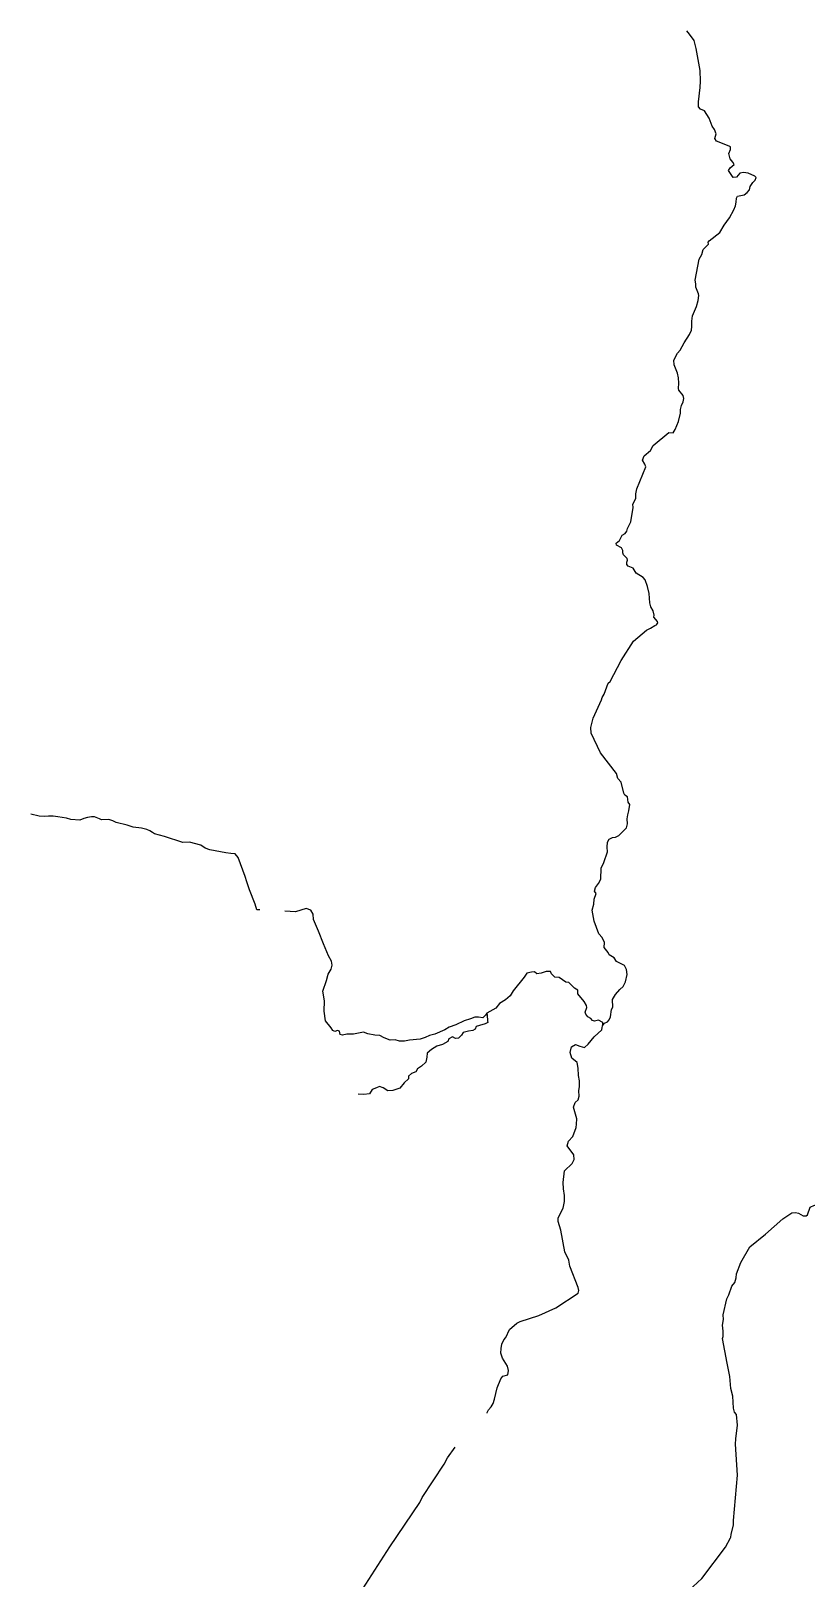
# Model space of a CAD drawing. Extents: x 708293 to 716990, y 4902010 to 4917550.
# Drawn here: x 714005 to 714744, y 4913308 to 4914784 of the extents above; entities that cross this region are included whole.
import ezdxf

# ---------------------------------------------------------------- set-up
doc = ezdxf.new("R2010")
doc.units = 0
for name, color, linetype in [('creek', 7, 'Continuous'), ('river-fill', 7, 'Continuous'), ('river_lake_canal', 7, 'Continuous')]:
    doc.layers.add(name, color=color, linetype=linetype)

msp = doc.modelspace()

# ---------------------------------------------------------------- linework, layer by layer
at = {"layer": 'creek'}
for points in [[(714550.4, 4913834.8), (714552, 4913837.3), (714555.1, 4913838.6), (714556.7, 4913840.6), (714557.9, 4913843.4), (714558.7, 4913850.4), (714560.2, 4913852.6), (714559.8, 4913860), (714562.6, 4913864.8), (714566.7, 4913869.5), (714570, 4913872.3), (714572.3, 4913876.6), (714573.7, 4913883.8), (714573.2, 4913888.4), (714571.2, 4913892.3), (714563.5, 4913896.3), (714561.5, 4913899.6), (714556.5, 4913902.4), (714555.8, 4913904.8), (714551.8, 4913909.6), (714552, 4913914.3), (714550, 4913919), (714546.7, 4913922.5), (714542.3, 4913934.6), (714540.5, 4913945.2), (714541.9, 4913951), (714542.4, 4913955.6), (714544.3, 4913961), (714542.7, 4913963.2), (714543.5, 4913966.8), (714546.3, 4913970.6), (714548.7, 4913974.8), (714549.1, 4913985.2), (714551.5, 4913990.8), (714555, 4914000.8), (714554.7, 4914005.2), (714555.1, 4914010.2), (714556.7, 4914012.9), (714559.7, 4914014.5), (714562.6, 4914014.9), (714565.7, 4914016.3), (714573.1, 4914023.6), (714574.2, 4914027.7), (714573.7, 4914032.4), (714574.3, 4914036.1), (714575.5, 4914040), (714576.3, 4914045.9), (714574.7, 4914048.4), (714574, 4914053.2), (714571.5, 4914054.9), (714570.5, 4914056.7), (714568, 4914067.4), (714565, 4914070.7), (714563.5, 4914075.6), (714548.2, 4914095.5), (714539.4, 4914114), (714539, 4914119.4), (714541.3, 4914128.6), (714549.3, 4914146.1), (714549.8, 4914148.2), (714551.8, 4914151.3), (714555.8, 4914162), (714557.6, 4914163.6), (714568.2, 4914183.5), (714579.8, 4914201.8), (714592.3, 4914212.6), (714595.9, 4914214.2), (714600.2, 4914217), (714601.9, 4914217.4), (714603.1, 4914219.6), (714602.6, 4914220.6), (714599.3, 4914225), (714599.5, 4914226.8), (714598.7, 4914231), (714596.4, 4914234.8), (714595.5, 4914238.5), (714594.7, 4914247.3), (714593.2, 4914254.2), (714590.8, 4914260.6), (714589, 4914262.7), (714582.3, 4914266.8), (714579.4, 4914271.5), (714574.7, 4914273.6), (714573.6, 4914275.2), (714573.5, 4914277.3), (714574.1, 4914279.3), (714573.9, 4914280.8), (714570.2, 4914284.3), (714569.5, 4914286.4), (714569.5, 4914288.6), (714568.3, 4914291.1), (714563.6, 4914293.6), (714563.3, 4914295.6), (714566.6, 4914298.1), (714569.1, 4914303), (714571.9, 4914304.6), (714573.6, 4914307), (714574.2, 4914309.6), (714577.3, 4914315.9), (714579.5, 4914329.4), (714579.1, 4914332.6), (714582, 4914338.1), (714582.2, 4914342.6), (714582.9, 4914347.4), (714591.5, 4914368.5), (714590.6, 4914370.9), (714588.3, 4914374.8), (714590, 4914378.8), (714596.1, 4914384.1), (714598.7, 4914388.8), (714613.4, 4914401.2), (714617.7, 4914400.8), (714619.6, 4914404.1), (714622.7, 4914411.5), (714624.5, 4914419.5), (714624.5, 4914423), (714625.5, 4914427), (714627.2, 4914430.3), (714627.7, 4914433.5), (714627.1, 4914436.3), (714623, 4914441.4), (714622.6, 4914443.1), (714623.1, 4914448.3), (714622.8, 4914453.3), (714621.9, 4914457.8), (714618.5, 4914465.6), (714618.3, 4914470.2), (714621.8, 4914476.7), (714624.4, 4914479.6), (714628.1, 4914486.7), (714633.1, 4914494.6), (714635.1, 4914498.9), (714635.5, 4914502.3), (714635.3, 4914507.5), (714636.1, 4914512.6), (714639.9, 4914521.3), (714641.6, 4914527.1), (714642.2, 4914531.9), (714641.8, 4914533.4), (714639.2, 4914539.9), (714639.4, 4914543.1), (714638.6, 4914546.4), (714642.6, 4914566.5), (714645, 4914571.2), (714646.2, 4914575.7), (714651.3, 4914581), (714651.1, 4914582.8), (714652.1, 4914584.2), (714662.1, 4914591.9), (714666.3, 4914599.1), (714671.4, 4914606.1), (714675.6, 4914613.6), (714677.1, 4914617.5), (714677.8, 4914621), (714677.9, 4914624.9), (714679.1, 4914626.8), (714685.3, 4914627.9), (714688.3, 4914630.1), (714690.3, 4914632.9), (714691.1, 4914635.9), (714693.5, 4914639.8), (714695.9, 4914642.1), (714696.8, 4914644.5), (714695.5, 4914645.7), (714689.3, 4914648.6), (714684.6, 4914649.3), (714681.2, 4914648.8), (714677.9, 4914644.9), (714675, 4914644.7), (714670.4, 4914651.2), (714672.1, 4914653.9), (714675.7, 4914657), (714674.7, 4914659.3), (714671.9, 4914662.5), (714670.6, 4914667.6), (714672.3, 4914671.3), (714672.3, 4914673.7), (714671.1, 4914674.5), (714658.9, 4914679.2), (714657.5, 4914681.9), (714658.6, 4914686.3), (714657, 4914690.5), (714654.7, 4914693.7), (714652, 4914701.2), (714647.5, 4914708.1), (714643.7, 4914709.7), (714641.9, 4914712), (714641.9, 4914716.7), (714643.5, 4914730.6), (714643.7, 4914736.4), (714643.3, 4914746.7), (714639.5, 4914767.8), (714637.6, 4914775.2), (714633.3, 4914781.5), (714630.6, 4914784.4)], [(714550.4, 4913834.8), (714552, 4913837.3), (714555.1, 4913838.6), (714556.7, 4913840.6), (714557.9, 4913843.4), (714558.7, 4913850.4), (714560.2, 4913852.6), (714559.8, 4913860), (714562.6, 4913864.8), (714566.7, 4913869.5), (714570, 4913872.3), (714572.3, 4913876.6), (714573.7, 4913883.8), (714573.2, 4913888.4), (714571.2, 4913892.3), (714563.5, 4913896.3), (714561.5, 4913899.6), (714556.5, 4913902.4), (714555.8, 4913904.8), (714551.8, 4913909.6), (714552, 4913914.3), (714550, 4913919), (714546.7, 4913922.5), (714542.3, 4913934.6), (714540.5, 4913945.2), (714541.9, 4913951), (714542.4, 4913955.6), (714544.3, 4913961), (714542.7, 4913963.2), (714543.5, 4913966.8), (714546.3, 4913970.6), (714548.7, 4913974.8), (714549.1, 4913985.2), (714551.5, 4913990.8), (714555, 4914000.8), (714554.7, 4914005.2), (714555.1, 4914010.2), (714556.7, 4914012.9), (714559.7, 4914014.5), (714562.6, 4914014.9), (714565.7, 4914016.3), (714573.1, 4914023.6), (714574.2, 4914027.7), (714573.7, 4914032.4), (714574.3, 4914036.1), (714575.5, 4914040), (714576.3, 4914045.9), (714574.7, 4914048.4), (714574, 4914053.2), (714571.5, 4914054.9), (714570.5, 4914056.7), (714568, 4914067.4), (714565, 4914070.7), (714563.5, 4914075.6), (714548.2, 4914095.5), (714539.4, 4914114), (714539, 4914119.4), (714541.3, 4914128.6), (714549.3, 4914146.1), (714549.8, 4914148.2), (714551.8, 4914151.3), (714555.8, 4914162), (714557.6, 4914163.6), (714568.2, 4914183.5), (714579.8, 4914201.8), (714592.3, 4914212.6), (714595.9, 4914214.2), (714600.2, 4914217), (714601.9, 4914217.4), (714603.1, 4914219.6), (714602.6, 4914220.6), (714599.3, 4914225), (714599.5, 4914226.8), (714598.7, 4914231), (714596.4, 4914234.8), (714595.5, 4914238.5), (714594.7, 4914247.3), (714593.2, 4914254.2), (714590.8, 4914260.6), (714589, 4914262.7), (714582.3, 4914266.8), (714579.4, 4914271.5), (714574.7, 4914273.6), (714573.6, 4914275.2), (714573.5, 4914277.3), (714574.1, 4914279.3), (714573.9, 4914280.8), (714570.2, 4914284.3), (714569.5, 4914286.4), (714569.5, 4914288.6), (714568.3, 4914291.1), (714563.6, 4914293.6), (714563.3, 4914295.6), (714566.6, 4914298.1), (714569.1, 4914303), (714571.9, 4914304.6), (714573.6, 4914307), (714574.2, 4914309.6), (714577.3, 4914315.9), (714579.5, 4914329.4), (714579.1, 4914332.6), (714582, 4914338.1), (714582.2, 4914342.6), (714582.9, 4914347.4), (714591.5, 4914368.5), (714590.6, 4914370.9), (714588.3, 4914374.8), (714590, 4914378.8), (714596.1, 4914384.1), (714598.7, 4914388.8), (714613.4, 4914401.2), (714617.7, 4914400.8), (714619.6, 4914404.1), (714622.7, 4914411.5), (714624.5, 4914419.5), (714624.5, 4914423), (714625.5, 4914427), (714627.2, 4914430.3), (714627.7, 4914433.5), (714627.1, 4914436.3), (714623, 4914441.4), (714622.6, 4914443.1), (714623.1, 4914448.3), (714622.8, 4914453.3), (714621.9, 4914457.8), (714618.5, 4914465.6), (714618.3, 4914470.2), (714621.8, 4914476.7), (714624.4, 4914479.6), (714628.1, 4914486.7), (714633.1, 4914494.6), (714635.1, 4914498.9), (714635.5, 4914502.3), (714635.3, 4914507.5), (714636.1, 4914512.6), (714639.9, 4914521.3), (714641.6, 4914527.1), (714642.2, 4914531.9), (714641.8, 4914533.4), (714639.2, 4914539.9), (714639.4, 4914543.1), (714638.6, 4914546.4), (714642.6, 4914566.5), (714645, 4914571.2), (714646.2, 4914575.7), (714651.3, 4914581), (714651.1, 4914582.8), (714652.1, 4914584.2), (714662.1, 4914591.9), (714666.3, 4914599.1), (714671.4, 4914606.1), (714675.6, 4914613.6), (714677.1, 4914617.5), (714677.8, 4914621), (714677.9, 4914624.9), (714679.1, 4914626.8), (714685.3, 4914627.9), (714688.3, 4914630.1), (714690.3, 4914632.9), (714691.1, 4914635.9), (714693.5, 4914639.8), (714695.9, 4914642.1), (714696.8, 4914644.5), (714695.5, 4914645.7), (714689.3, 4914648.6), (714684.6, 4914649.3), (714681.2, 4914648.8), (714677.9, 4914644.9), (714675, 4914644.7), (714670.4, 4914651.2), (714672.1, 4914653.9), (714675.7, 4914657), (714674.7, 4914659.3), (714671.9, 4914662.5), (714670.6, 4914667.6), (714672.3, 4914671.3), (714672.3, 4914673.7), (714671.1, 4914674.5), (714658.9, 4914679.2), (714657.5, 4914681.9), (714658.6, 4914686.3), (714657, 4914690.5), (714654.7, 4914693.7), (714652, 4914701.2), (714647.5, 4914708.1), (714643.7, 4914709.7), (714641.9, 4914712), (714641.9, 4914716.7), (714643.5, 4914730.6), (714643.7, 4914736.4), (714643.3, 4914746.7), (714639.5, 4914767.8), (714637.6, 4914775.2), (714633.3, 4914781.5), (714630.6, 4914784.4)], [(714223.4, 4913945.6), (714220.6, 4913945.6), (714218.9, 4913950.8), (714213.5, 4913964.6), (714211, 4913972.1), (714209.4, 4913977.4), (714202.7, 4913995.5), (714199.8, 4913998.9), (714195.8, 4913999.2), (714190.9, 4913999.8), (714175.7, 4914002.8), (714171.4, 4914004.4), (714167.2, 4914007.2), (714156.3, 4914010), (714149.9, 4914009.7), (714132.4, 4914015.5), (714122.9, 4914018.1), (714120.9, 4914019.2), (714118.6, 4914020.9), (714115.5, 4914022.1), (714110.5, 4914023.5), (714102.6, 4914024.5), (714097, 4914026.3), (714086.3, 4914028.9), (714083.7, 4914030), (714083.1, 4914030.5), (714079.4, 4914031.8), (714072.3, 4914031.3), (714070.6, 4914032.3), (714065.6, 4914034.3), (714063, 4914034.2), (714059.1, 4914033.6), (714055.7, 4914032.8), (714051.8, 4914031.2), (714043.1, 4914031.6), (714039.1, 4914032.9), (714030.7, 4914034.4), (714026.3, 4914034.8), (714022, 4914034.9), (714017.9, 4914034.6), (714013.1, 4914035), (714005.1, 4914036.9)], [(714440.2, 4913465), (714440.4, 4913465.6), (714441.4, 4913468.3), (714444.1, 4913471.1), (714445.9, 4913474.4), (714447.3, 4913478.4), (714449.7, 4913489.1), (714453.3, 4913497.7), (714455.3, 4913500.3), (714460, 4913501.6), (714460.7, 4913505.6), (714459.5, 4913509.9), (714455, 4913517.6), (714453.4, 4913522.2), (714453.5, 4913526.8), (714454.2, 4913530.8), (714456.1, 4913535), (714457.9, 4913537.2), (714461.6, 4913544.9), (714468.7, 4913550.8), (714471.8, 4913552.4), (714489.4, 4913558.3), (714505.8, 4913565.6), (714527.2, 4913579.7), (714527.8, 4913582.1), (714526.9, 4913585), (714519, 4913605.5), (714518.2, 4913611), (714514.3, 4913619.1), (714510.6, 4913639.8), (714507.9, 4913648.1), (714508, 4913651.5), (714512.7, 4913660.8), (714514, 4913667), (714513.9, 4913672.9), (714512.9, 4913679.2), (714512.8, 4913685.3), (714513.9, 4913696.4), (714521.4, 4913703.2), (714523.3, 4913707.2), (714522.9, 4913711.6), (714516.6, 4913720.2), (714517.9, 4913724.8), (714521.9, 4913729.2), (714525.2, 4913737.7), (714525.3, 4913741), (714525.9, 4913746.1), (714522.7, 4913757), (714524.2, 4913761.6), (714527.1, 4913764.1), (714527.9, 4913767.6), (714527.8, 4913772.8), (714528.2, 4913777), (714528.2, 4913782.3), (714527.4, 4913787.3), (714527.1, 4913794.2), (714526, 4913799.7), (714521.1, 4913804), (714519.4, 4913809.4), (714520.6, 4913814.7), (714524.4, 4913816.8), (714528.5, 4913815.2), (714533, 4913814.1), (714536.6, 4913817.3), (714542.2, 4913824.1), (714549.7, 4913830.8), (714549.9, 4913833.1), (714550.6, 4913835.6), (714550.7, 4913838), (714546.3, 4913840.1), (714542.7, 4913839.3), (714540.7, 4913839.8), (714539, 4913841.7), (714536.3, 4913843.3), (714534.2, 4913845.8), (714533.6, 4913847.9), (714535.4, 4913852.2), (714535.1, 4913854.3), (714532.9, 4913857.9), (714526.6, 4913865.2), (714526.7, 4913868.8), (714523.5, 4913870.8), (714518, 4913876), (714515.4, 4913876.3), (714509, 4913880.8), (714504.7, 4913881.2), (714501.6, 4913884.3), (714500.7, 4913886.7), (714496.6, 4913886.5), (714491.6, 4913885), (714487.5, 4913884.4), (714485.5, 4913886.4), (714482.5, 4913886.1), (714478.1, 4913884.9), (714475.5, 4913881.3), (714465.1, 4913868.2), (714462.3, 4913863.5), (714457.7, 4913859.5), (714452.1, 4913856), (714448.5, 4913851.6), (714439.9, 4913846.8), (714438.8, 4913844.8), (714436, 4913842.4), (714432.1, 4913843.1), (714428.4, 4913843), (714424.3, 4913841.3), (714418.2, 4913839.6), (714410.3, 4913835.6), (714404, 4913833.6), (714399.9, 4913830.8), (714390.3, 4913826.9), (714385.1, 4913825.6), (714381.1, 4913823.6), (714376.2, 4913822), (714366.2, 4913821.2), (714361.5, 4913820), (714356.5, 4913820.2), (714352.6, 4913821.3), (714347.7, 4913821.2), (714342, 4913823.4), (714337.9, 4913825.6), (714333, 4913825.9), (714326.4, 4913827.2), (714322.2, 4913828.7), (714312.7, 4913826.9), (714306.4, 4913826.8), (714302.3, 4913825.7), (714300.2, 4913826.6), (714299.5, 4913829.6), (714297.5, 4913830.3), (714294.9, 4913829.2), (714293.1, 4913830.4), (714291.4, 4913832.8), (714286, 4913839.5), (714284.7, 4913848.6), (714285.1, 4913858.5), (714283.5, 4913868), (714287, 4913878), (714288.5, 4913884.1), (714291.5, 4913888.9), (714292.4, 4913892.7), (714291.8, 4913896.6), (714289, 4913901.6), (714284.1, 4913913), (714279.5, 4913925.2), (714274.5, 4913936.4), (714274.3, 4913941.3), (714272.1, 4913945.1), (714267.5, 4913946.9), (714257.5, 4913943.6), (714247.3, 4913944.1)], [(714440.2, 4913465), (714440.4, 4913465.6), (714441.4, 4913468.3), (714444.1, 4913471.1), (714445.9, 4913474.4), (714447.3, 4913478.4), (714449.7, 4913489.1), (714453.3, 4913497.7), (714455.3, 4913500.3), (714460, 4913501.6), (714460.7, 4913505.6), (714459.5, 4913509.9), (714455, 4913517.6), (714453.4, 4913522.2), (714453.5, 4913526.8), (714454.2, 4913530.8), (714456.1, 4913535), (714457.9, 4913537.2), (714461.6, 4913544.9), (714468.7, 4913550.8), (714471.8, 4913552.4), (714489.4, 4913558.3), (714505.8, 4913565.6), (714527.2, 4913579.7), (714527.8, 4913582.1), (714526.9, 4913585), (714519, 4913605.5), (714518.2, 4913611), (714514.3, 4913619.1), (714510.6, 4913639.8), (714507.9, 4913648.1), (714508, 4913651.5), (714512.7, 4913660.8), (714514, 4913667), (714513.9, 4913672.9), (714512.9, 4913679.2), (714512.8, 4913685.3), (714513.9, 4913696.4), (714521.4, 4913703.2), (714523.3, 4913707.2), (714522.9, 4913711.6), (714516.6, 4913720.2), (714517.9, 4913724.8), (714521.9, 4913729.2), (714525.2, 4913737.7), (714525.3, 4913741), (714525.9, 4913746.1), (714522.7, 4913757), (714524.2, 4913761.6), (714527.1, 4913764.1), (714527.9, 4913767.6), (714527.8, 4913772.8), (714528.2, 4913777), (714528.2, 4913782.3), (714527.4, 4913787.3), (714527.1, 4913794.2), (714526, 4913799.7), (714521.1, 4913804), (714519.4, 4913809.4), (714520.6, 4913814.7), (714524.4, 4913816.8), (714528.5, 4913815.2), (714533, 4913814.1), (714536.6, 4913817.3), (714542.2, 4913824.1), (714549.7, 4913830.8), (714549.9, 4913833.1), (714550.6, 4913835.6), (714550.7, 4913838), (714546.3, 4913840.1), (714542.7, 4913839.3), (714540.7, 4913839.8), (714539, 4913841.7), (714536.3, 4913843.3), (714534.2, 4913845.8), (714533.6, 4913847.9), (714535.4, 4913852.2), (714535.1, 4913854.3), (714532.9, 4913857.9), (714526.6, 4913865.2), (714526.7, 4913868.8), (714523.5, 4913870.8), (714518, 4913876), (714515.4, 4913876.3), (714509, 4913880.8), (714504.7, 4913881.2), (714501.6, 4913884.3), (714500.7, 4913886.7), (714496.6, 4913886.5), (714491.6, 4913885), (714487.5, 4913884.4), (714485.5, 4913886.4), (714482.5, 4913886.1), (714478.1, 4913884.9), (714475.5, 4913881.3), (714465.1, 4913868.2), (714462.3, 4913863.5), (714457.7, 4913859.5), (714452.1, 4913856), (714448.5, 4913851.6), (714439.9, 4913846.8), (714438.8, 4913844.8), (714436, 4913842.4), (714432.1, 4913843.1), (714428.4, 4913843), (714424.3, 4913841.3), (714418.2, 4913839.6), (714410.3, 4913835.6), (714404, 4913833.6), (714399.9, 4913830.8), (714390.3, 4913826.9), (714385.1, 4913825.6), (714381.1, 4913823.6), (714376.2, 4913822), (714366.2, 4913821.2), (714361.5, 4913820), (714356.5, 4913820.2), (714352.6, 4913821.3), (714347.7, 4913821.2), (714342, 4913823.4), (714337.9, 4913825.6), (714333, 4913825.9), (714326.4, 4913827.2), (714322.2, 4913828.7), (714312.7, 4913826.9), (714306.4, 4913826.8), (714302.3, 4913825.7), (714300.2, 4913826.6), (714299.5, 4913829.6), (714297.5, 4913830.3), (714294.9, 4913829.2), (714293.1, 4913830.4), (714291.4, 4913832.8), (714286, 4913839.5), (714284.7, 4913848.6), (714285.1, 4913858.5), (714283.5, 4913868), (714287, 4913878), (714288.5, 4913884.1), (714291.5, 4913888.9), (714292.4, 4913892.7), (714291.8, 4913896.6), (714289, 4913901.6), (714284.1, 4913913), (714279.5, 4913925.2), (714274.5, 4913936.4), (714274.3, 4913941.3), (714272.1, 4913945.1), (714267.5, 4913946.9), (714257.5, 4913943.6), (714247.3, 4913944.1)], [(714440, 4913846.6), (714440.3, 4913844.8), (714440.6, 4913839.6), (714441, 4913837.9), (714438.4, 4913836.8), (714432.8, 4913835.2), (714429.6, 4913834), (714428.7, 4913831.6), (714426.7, 4913830.4), (714422.5, 4913829.8), (714417.3, 4913828.3), (714415.9, 4913826), (714412.8, 4913822.9), (714410, 4913822.8), (714407.3, 4913824.4), (714403.7, 4913822.3), (714402.7, 4913819.8), (714397.8, 4913816.8), (714392.2, 4913815.2), (714387.1, 4913812.1), (714383.1, 4913808.8), (714382.7, 4913804.9), (714381.7, 4913800), (714377.5, 4913796.1), (714373.9, 4913793.6), (714372.3, 4913790.8), (714368, 4913789.2), (714365.1, 4913786.6), (714365.2, 4913784.3), (714361.2, 4913780.4), (714356.9, 4913775.4), (714350.4, 4913773.1), (714345.6, 4913772.7), (714341.2, 4913775.6), (714337.6, 4913776.7), (714334.6, 4913775.7), (714330.5, 4913774), (714328, 4913769.9), (714322.7, 4913769.3), (714317.9, 4913769.5), (714317.3, 4913769.3)], [(714307.5, 4913275.1), (714347.5, 4913337.5), (714376.1, 4913379.9), (714378.1, 4913384.5), (714399.1, 4913416.3), (714402.4, 4913422.5), (714409.6, 4913432.7)]]:
    msp.add_lwpolyline(points, dxfattribs=at)
at = {"layer": 'river-fill'}
msp.add_lwpolyline([(714645.1, 4913307.2), (714667.7, 4913337.1), (714672.4, 4913346.1), (714672.6, 4913346.8), (714673.1, 4913349.1), (714675.2, 4913358.4), (714675.3, 4913362.5), (714679.1, 4913405.9), (714677.1, 4913435.5), (714677.4, 4913440.4), (714679, 4913453.7), (714677.9, 4913463.8), (714676.3, 4913466.1), (714675.3, 4913469.8), (714674.7, 4913481.1), (714672.7, 4913488.6), (714671.8, 4913500.1), (714669, 4913512.7), (714664.8, 4913536.3), (714665.3, 4913538.3), (714665.2, 4913543.3), (714664.8, 4913548.9), (714665.5, 4913554.4), (714665.2, 4913558.9), (714668.7, 4913574.1), (714670.7, 4913578), (714673.7, 4913586.4), (714676.4, 4913589.9), (714677.6, 4913594.3), (714678.1, 4913598), (714682.1, 4913608.7), (714690.7, 4913623.7), (714705.6, 4913636), (714722.3, 4913650.6), (714730.7, 4913656.1), (714734.3, 4913656.6), (714737.3, 4913655.9), (714741.6, 4913653.5), (714744.4, 4913653.5)], dxfattribs=at)
at = {"layer": 'river_lake_canal'}
for points in [[(714741.6, 4913653.5), (714744.4, 4913653.5), (714745.8, 4913654.3), (714748.3, 4913661.7), (714752.6, 4913663.5), (714757.9, 4913662.9), (714760.7, 4913660.1), (714759.4, 4913657.1), (714755, 4913652.8), (714757.2, 4913652.5), (714767.9, 4913657.8), (714770.1, 4913658.3), (714777.4, 4913662.3), (714780.7, 4913663.8), (714785.8, 4913666.1), (714791.1, 4913667.2), (714794.7, 4913669.4), (714796.5, 4913673.1), (714800.6, 4913676.3), (714808.2, 4913677), (714816.1, 4913680.1)], [(714672.6, 4913346.8), (714673.1, 4913349.1), (714675.2, 4913358.4), (714675.3, 4913362.5), (714679.1, 4913405.9), (714677.1, 4913435.5), (714677.4, 4913440.4), (714679, 4913453.7), (714677.9, 4913463.8), (714676.3, 4913466.1), (714675.3, 4913469.8), (714674.7, 4913481.1), (714672.7, 4913488.6), (714671.8, 4913500.1), (714669, 4913512.7), (714664.8, 4913536.3), (714665.3, 4913538.3), (714665.2, 4913543.3), (714664.8, 4913548.9), (714665.5, 4913554.4), (714665.2, 4913558.9), (714668.7, 4913574.1), (714670.7, 4913578), (714673.7, 4913586.4), (714676.4, 4913589.9), (714677.6, 4913594.3), (714678.1, 4913598), (714682.1, 4913608.7), (714690.7, 4913623.7), (714705.6, 4913636), (714722.3, 4913650.6), (714730.7, 4913656.1), (714734.3, 4913656.6), (714737.3, 4913655.9), (714741.6, 4913653.5)], [(714624.3, 4913285.4), (714624.6, 4913285.9), (714624.2, 4913288.2), (714645.1, 4913307.2), (714667.7, 4913337.1), (714672.4, 4913346.1), (714672.6, 4913346.8)]]:
    msp.add_lwpolyline(points, dxfattribs=at)

doc.saveas('drawing.dxf')
